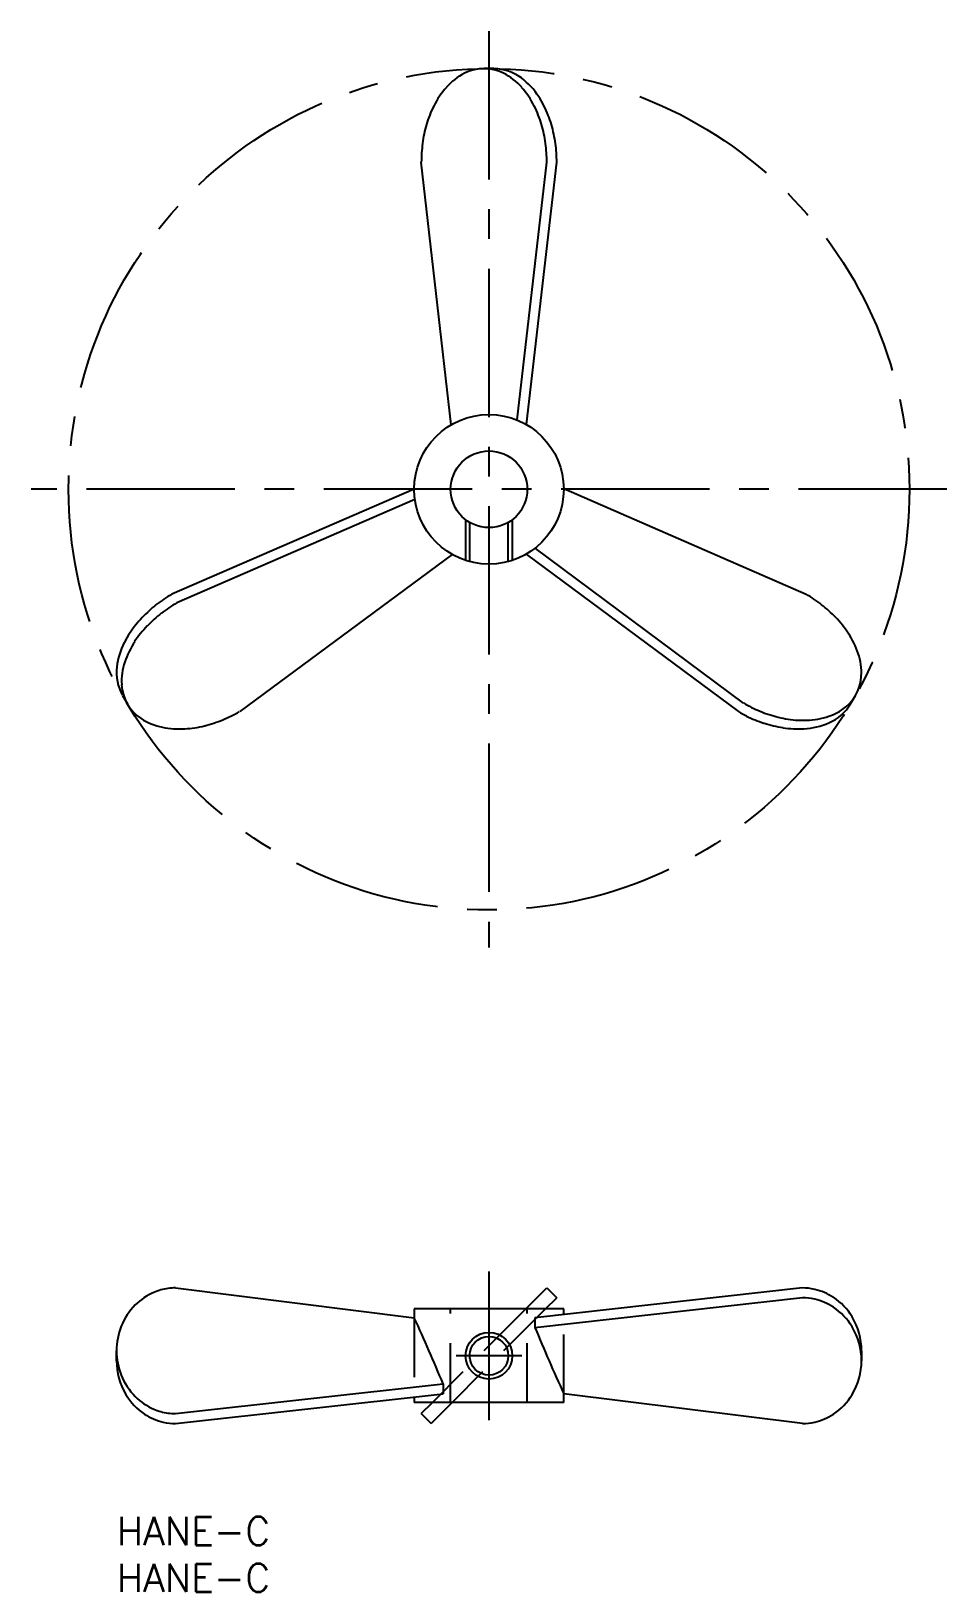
# Model space of a CAD drawing. Extents: x -9 to 89, y -8 to 159.
import ezdxf

# ---------------------------------------------------------------- set-up
doc = ezdxf.new("R2010")
doc.units = 0
doc.header["$LTSCALE"] = 0.5
doc.linetypes.add('CENTER', pattern=[50.8, 31.75, -6.35, 6.35, -6.35])
doc.linetypes.add('DASHED', pattern=[19.05, 12.7, -6.35])
for name, color, linetype in [('MSM_CENTER', 1, 'CENTER'), ('MSM_CONTINUOUS', 7, 'CONTINUOUS'), ('MSM_DASHED', 4, 'DASHED'), ('MSM_NARROW', 5, 'CONTINUOUS'), ('MSM_PART_NUMBER', 7, 'CONTINUOUS')]:
    doc.layers.add(name, color=color, linetype=linetype)
doc.styles.get("Standard").update_dxf_attribs({"font": 'txt.shx', "height": 3, "bigfont": 'bigfont.shx'})

# ---------------------------------------------------------------- blocks, each defined once
blk = doc.blocks.new('*U11')
at = {"layer": 'MSM_PART_NUMBER'}
blk.add_text('HANE-C', height=3, dxfattribs=at).set_placement((0, -3))
blk = doc.blocks.new('*U12')
at = {"layer": 'MSM_PART_NUMBER'}
blk.add_text('HANE-C', height=3, dxfattribs=at).set_placement((0, -8))

msp = doc.modelspace()

# ---------------------------------------------------------------- linework, layer by layer
at = {"layer": 'MSM_CENTER'}
for p, q in [((39.86, 158.93), (39.86, 60.93)), ((88.86, 109.93), (-9.14, 109.93)), ((39.86, 26.25), (39.86, 8.25)), ((43.36, 17.25), (36.36, 17.25))]:
    msp.add_line(p, q, dxfattribs=at)
msp.add_circle((39.86, 109.93), 45, dxfattribs=at)
at = {"layer": 'MSM_CONTINUOUS'}
for p, q in [((40.39, 154.93), (39.33, 154.93)), ((35.8, 116.82), (32.62, 144.93)), ((42.87, 117.35), (46.05, 144.93)), ((43.87, 116.85), (47.11, 144.93)), ((31.86, 109.94), (5.93, 98.71)), ((31.94, 108.83), (6.46, 97.79)), ((47.86, 110.01), (73.8, 98.71)), ((44.78, 103.62), (67.08, 87.07)), ((35.93, 102.97), (13.18, 86.15)), ((43.85, 103), (66.55, 86.15)), ((0.63, 87.89), (1.16, 86.97)), ((78.57, 86.97), (79.1, 87.89)), ((6.32, 24.5), (31.86, 21.31)), ((43.8, 22.25), (46.05, 24.5)), ((73.4, 24.5), (44.78, 21.31)), ((73.4, 23.44), (44.78, 20.25)), ((45.92, 22.25), (47.11, 23.44)), ((46.05, 24.5), (47.11, 23.44)), ((47.86, 22.25), (31.86, 22.25)), ((31.86, 22.25), (31.86, 21.31)), ((47.86, 21.66), (47.86, 22.25)), ((44.78, 21.31), (44.78, 20.25)), ((0, 16.72), (0, 17.78)), ((79.73, 17.78), (79.73, 16.72)), ((6.32, 11.06), (34.95, 14.24)), ((34.95, 14.24), (34.95, 13.18)), ((6.32, 10), (34.95, 13.18)), ((31.86, 12.84), (31.86, 12.25)), ((47.86, 12.25), (31.86, 12.25)), ((32.62, 11.06), (33.8, 12.25)), ((35.92, 12.25), (33.68, 10)), ((73.4, 10), (47.86, 13.18)), ((47.86, 12.25), (47.86, 13.18)), ((32.62, 11.06), (33.68, 10))]:
    msp.add_line(p, q, dxfattribs=at)
for centre, radius in [((39.86, 109.93), 8), ((39.86, 109.93), 4.1), ((39.86, 17.25), 2.07)]:
    msp.add_circle(centre, radius, dxfattribs=at)
for centre, radius, start, end in [((40.07, 148.79), 6.31, 116.5131, 138.9797), ((39.33, 150.28), 4.65, 63.3447, 116.6553), ((40.29, 149.83), 5.1, 53.4937, 88.7943), ((38.6, 148.79), 6.31, 41.0203, 63.4869), ((38.76, 147.79), 7.65, 32.754, 53.3727), ((42.22, 146.83), 9.22, 138.6034, 153.6141), ((36.44, 146.83), 9.22, 26.3859, 41.3966), ((36.27, 146.12), 10.64, 20.9723, 33.0833), ((44.59, 145.62), 11.89, 153.4439, 163.8107), ((34.07, 145.62), 11.89, 16.1893, 26.5561), ((46.39, 145.08), 13.77, 163.7427, 172.2586), ((32.27, 145.08), 13.77, 7.7414, 16.2573), ((34.14, 145.28), 12.93, 11.8272, 21.0745), ((47.36, 144.94), 14.74, 172.2195, 180.0161), ((31.31, 144.94), 14.74, 359.9839, 7.7805), ((32.73, 144.97), 14.38, 3.8232, 11.8767), ((32.26, 144.93), 14.85, 359.9981, 3.859), ((13.35, 85.85), 14.85, 119.9981, 123.859), ((66.43, 85.94), 14.74, 52.2195, 60.0161), ((12.11, 87.3), 12.93, 131.8272, 141.0745), ((13.08, 86.24), 14.38, 123.8232, 131.8767), ((13.83, 85.02), 14.74, 119.9839, 127.7805), ((67.03, 86.7), 13.77, 43.7427, 52.2586), ((10.32, 88.73), 10.64, 140.9723, 153.0833), ((11.85, 87.08), 11.89, 136.1893, 146.5561), ((13.22, 85.78), 13.77, 127.7414, 136.2573), ((68.4, 87.99), 11.89, 33.4439, 43.8107), ((7.63, 90.04), 7.65, 152.754, 173.3727), ((9.62, 88.52), 9.22, 146.3859, 161.3966), ((70.64, 89.44), 9.22, 18.6034, 33.6141), ((73.41, 90.33), 6.31, 356.5131, 18.9797), ((5.1, 90.35), 5.1, 173.4937, 208.7943), ((6.85, 89.41), 6.31, 161.0203, 183.4869), ((5.18, 89.3), 4.65, 183.3447, 236.6553), ((75.07, 90.21), 4.65, 303.3447, 356.6553), ((74.46, 99.84), 14.74, 239.9839, 247.7805), ((74.21, 89.62), 5.1, 293.4937, 328.7943), ((6.11, 90.68), 6.31, 236.5131, 258.9797), ((6.16, 98.02), 13.77, 283.7427, 292.2586), ((5.8, 98.92), 14.74, 292.2195, 300.0161), ((73.98, 99.02), 14.85, 239.9981, 243.859), ((73.77, 98.58), 14.38, 243.8232, 251.8767), ((74.1, 98.93), 13.77, 247.7414, 256.2573), ((73.66, 97.1), 11.89, 256.1893, 266.5561), ((73.53, 94.44), 9.22, 266.3859, 281.3966), ((74.15, 91.6), 6.31, 281.0203, 303.4869), ((6.73, 93.52), 9.22, 258.6034, 273.6141), ((6.59, 96.18), 11.89, 273.4439, 283.8107), ((73.34, 97.21), 12.93, 251.8272, 261.0745), ((73, 94.94), 10.64, 260.9723, 273.0833), ((73.21, 91.96), 7.65, 272.754, 293.3727), ((6.44, 18.24), 6.28, 112.8701, 134.9917), ((6.33, 18.48), 6.02, 97.9886, 112.8061), ((6.32, 18.54), 5.96, 90.0012, 97.9762), ((73.4, 18.53), 5.97, 77.1841, 89.9909), ((73.4, 17.47), 5.97, 77.1841, 89.9909), ((73.36, 18.39), 6.11, 56.6398, 77.1262), ((73.14, 18.06), 6.52, 30.922, 56.5706), ((6.78, 17.91), 6.75, 135.0314, 158.3823), ((73.36, 17.33), 6.11, 56.6398, 77.1262), ((73.14, 16.99), 6.52, 30.922, 56.5706), ((7.1, 17.78), 7.1, 158.376, 201.624), ((-166.67, -69.42), 218.29, 22.5368, 24.5616), ((246.4, 103.92), 218.29, 202.5368, 204.5616), ((72.73, 17.8), 7, 359.8365, 31.0033), ((72.73, 16.74), 7, 359.8365, 31.0033), ((7, 16.7), 7, 179.8365, 211.0033), ((72.73, 16.7), 7, 328.9967, 0.1635), ((6.78, 17.65), 6.75, 201.6177, 224.9686), ((6.59, 16.44), 6.52, 210.922, 236.5706), ((6.44, 17.32), 6.28, 225.0083, 247.1299), ((73.14, 16.44), 6.52, 303.4294, 329.078), ((6.36, 16.11), 6.11, 236.6398, 257.1262), ((6.33, 17.08), 6.02, 247.1939, 262.0114), ((6.32, 15.97), 5.97, 257.1842, 269.9908), ((6.32, 17.02), 5.96, 262.0238, 269.9988), ((73.4, 15.96), 5.96, 270.0027, 282.8222), ((73.36, 16.11), 6.11, 282.8738, 303.3602)]:
    msp.add_arc(centre, radius, start, end, dxfattribs=at)
at = {"layer": 'MSM_DASHED'}
for p, q in [((37.36, 106.68), (37.36, 102.33)), ((37.8, 102.2), (37.8, 106.39)), ((41.93, 102.2), (41.93, 106.39)), ((42.36, 106.68), (42.36, 102.33)), ((43.8, 22.25), (33.8, 12.25)), ((35.76, 12.25), (35.76, 22.25)), ((45.92, 22.25), (35.92, 12.25)), ((43.96, 12.25), (43.96, 22.25)), ((31.86, 21.31), (31.86, 12.84)), ((47.86, 13.18), (47.86, 21.66))]:
    msp.add_line(p, q, dxfattribs=at)
at = {"layer": 'MSM_NARROW'}
msp.add_circle((39.86, 17.25), 2.5, dxfattribs=at)

# ---------------------------------------------------------------- block references
at = {"layer": 'MSM_CONTINUOUS'}
for name in ['*U11', '*U12']:
    msp.add_blockref(name, (0, 0), dxfattribs=at)

doc.saveas('drawing.dxf')
